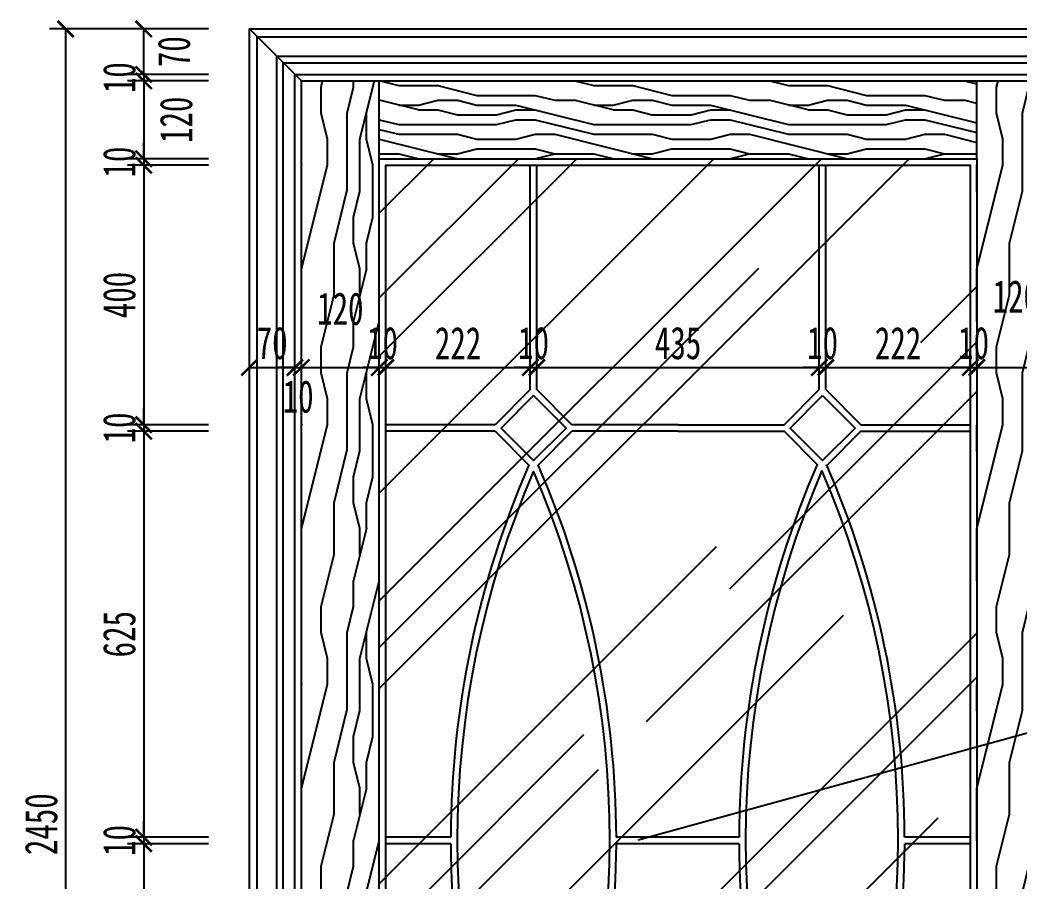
# Model space of a CAD drawing. Header units: millimetres. Extents: x 51249 to 2766742, y -599687 to -1280.
# Drawn here: x 69722 to 71261, y -120876 to -119550 of the extents above; entities that cross this region are included whole.
import ezdxf

# ---------------------------------------------------------------- set-up
doc = ezdxf.new("R2010")
doc.units = ezdxf.units.MM
doc.header["$LTSCALE"] = 10
doc.header["$PDMODE"] = 3
for name, color, linetype in [('BZ1', 7, 'Continuous'), ('D-造型细线', 146, 'Continuous'), ('E-立面造型线', 3, 'Continuous'), ('W-尺寸', 5, 'Continuous')]:
    doc.layers.add(name, color=color, linetype=linetype)
doc.styles.add('DIM', font='SimSun.ttf', dxfattribs={"width": 0.7})
doc.dimstyles.new('25', dxfattribs={"dimscale": 25, "dimtxt": 2, "dimasz": 1, "dimexe": 1, "dimexo": 1, "dimgap": 0.5, "dimtad": 1, "dimdec": 0, "dimzin": 0, "dimdsep": 46, "dimtxsty": 'DIM', "dimblk": 'ARCHTICK', "dimcen": 0, "dimclrd": 5, "dimclre": 5, "dimclrt": 35, "dimadec": 0, "dimazin": 0, "dimtfac": 0.5, "dimtdec": 0, "dimtix": 1, "dimtmove": 2, "dimatfit": 2, "dimldrblk": 'A', "dimfxl": 0, "dimtolj": 1, "dimtzin": 0, "dimlwd": -1, "dimlwe": -1, "dimarcsym": 0})

# ---------------------------------------------------------------- blocks, each defined once
blk = doc.blocks.new('_ArchTick')
at = {"color": 0, "linetype": 'ByBlock', "const_width": 0.15}
blk.add_lwpolyline([(-0.5, -0.5), (0.5, 0.5)], dxfattribs=at)
blk = doc.blocks.new('*D422')
at = {"layer": 'Defpoints', "color": 0, "ltscale": 0.15}
for p in [(69912.9, -119563.9), (70347.5, -119563.9), (70349.7, -119633.9)]:
    blk.add_point(p, dxfattribs=at)
at = {"layer": 'W-尺寸', "color": 5, "ltscale": 0.15}
for p, q in [((70012.9, -119563.9), (69887.9, -119563.9)), ((69912.9, -119633.9), (69912.9, -119563.9)), ((70012.9, -119633.9), (69887.9, -119633.9))]:
    blk.add_line(p, q, dxfattribs=at)
at = {"layer": 'W-尺寸', "color": 5, "ltscale": 0.15, "xscale": 25, "yscale": 25, "zscale": 25}
for p, rotation in [((69912.9, -119563.9), 90), ((69912.9, -119633.9), 270)]:
    blk.add_blockref('_ArchTick', p, dxfattribs=dict(at, rotation=rotation))
at = {"layer": 'W-尺寸', "color": 35, "ltscale": 0.15, "insert": (69959.7, -119598.9), "char_height": 50, "attachment_point": 5, "rotation": 90, "style": 'DIM'}
blk.add_mtext('\\A1;70', dxfattribs=at)
blk = doc.blocks.new('A')
for p, q in [((-1.435, 1.148), (-1.09, 1.437)), ((-1.09, 1.437), (0, 0)), ((-1.435, 1.148), (-0.369, 0)), ((-0.369, 0), (-2.127, 0)), ((-1.435, -1.148), (-0.369, 0)), ((-1.09, -1.437), (0, 0)), ((-1.435, -1.148), (-1.09, -1.437))]:
    blk.add_line(p, q)
for points in [[(-1.435, 1.148), (-1.09, 1.437), (-0.369, 0), (0, 0)], [(-1.435, -1.148), (-1.09, -1.437), (-0.369, 0), (0, 0)]]:
    blk.add_solid(points)
blk = doc.blocks.new('*D423')
at = {"layer": 'Defpoints', "color": 0, "ltscale": 0.15}
for p in [(70002.9, -119563.9), (69792.7, -122013.9), (70002.9, -122013.9)]:
    blk.add_point(p, dxfattribs=at)
at = {"layer": 'W-尺寸', "color": 5, "ltscale": 0.15}
for p, q in [((69892.7, -119563.9), (69767.7, -119563.9)), ((69792.7, -119563.9), (69792.7, -122013.9)), ((69892.7, -122013.9), (69767.7, -122013.9))]:
    blk.add_line(p, q, dxfattribs=at)
at = {"layer": 'W-尺寸', "color": 5, "ltscale": 0.15, "xscale": 25, "yscale": 25, "zscale": 25}
for p, rotation in [((69792.7, -119563.9), 90), ((69792.7, -122013.9), 270)]:
    blk.add_blockref('_ArchTick', p, dxfattribs=dict(at, rotation=rotation))
at = {"layer": 'W-尺寸', "color": 35, "ltscale": 0.15, "insert": (69755.2, -120788.9), "char_height": 50, "attachment_point": 5, "rotation": 90, "style": 'DIM'}
blk.add_mtext('\\A1;2450', dxfattribs=at)
blk = doc.blocks.new('SDFDGGH')
at = {"layer": 'D-造型细线', "color": 44, "ltscale": 0.15}
for p, q in [((155627.1, -117140.3, 0), (155627.1, -116794.8, 0)), ((155637.1, -117140.3, 0), (155637.1, -116794.8, 0)), ((156072.1, -117140.3, 0), (156072.1, -116794.8, 0)), ((156082.1, -117140.3, 0), (156082.1, -116794.8, 0)), ((155572.9, -117194.5, 0), (155404.6, -117194.5, 0)), ((155854.6, -117194.5, 0), (155691.2, -117194.5, 0)), ((155854.6, -117194.5, 0), (156017.9, -117194.5, 0)), ((156136.2, -117194.5, 0), (156304.6, -117194.5, 0)), ((155572.9, -117204.5, 0), (155404.6, -117204.5, 0)), ((155854.6, -117204.5, 0), (155691.2, -117204.5, 0)), ((155854.6, -117204.5, 0), (156017.9, -117204.5, 0)), ((156136.2, -117204.5, 0), (156304.6, -117204.5, 0)), ((155504.6, -117829.8, 0), (155404.6, -117829.8, 0)), ((155948.6, -117829.8, 0), (155759.5, -117829.8, 0)), ((156304.6, -117829.8, 0), (156203.6, -117829.8, 0)), ((155504.6, -117839.8, 0), (155404.6, -117839.8, 0)), ((155948.6, -117839.8, 0), (155759.5, -117839.8, 0)), ((156304.6, -117839.8, 0), (156203.6, -117839.8, 0)), ((155572.9, -118465.1, 0), (155404.6, -118465.1, 0)), ((155572.9, -118475.1, 0), (155404.6, -118475.1, 0)), ((155854.6, -118465.1, 0), (155691.2, -118465.1, 0)), ((155854.6, -118475.1, 0), (155691.2, -118475.1, 0)), ((155854.6, -118465.1, 0), (156017.9, -118465.1, 0)), ((155854.6, -118475.1, 0), (156017.9, -118475.1, 0)), ((156136.2, -118465.1, 0), (156304.6, -118465.1, 0)), ((156136.2, -118475.1, 0), (156304.6, -118475.1, 0)), ((155627.1, -118529.3, 0), (155627.1, -118872.3, 0)), ((155637.1, -118529.3, 0), (155637.1, -118874.8, 0)), ((156072.1, -118529.3, 0), (156072.1, -118874.8, 0)), ((156082.1, -118529.3, 0), (156082.1, -118874.8, 0))]:
    blk.add_line(p, q, dxfattribs=at)
at = {"layer": 'D-造型细线', "color": 44, "ltscale": 0.15, "elevation": 0}
for points in [[(155627.1, -117140.3), (155572.9, -117194.5)], [(155632.1, -117149.5), (155582.1, -117199.5), (155632.1, -117249.5), (155682.1, -117199.5), (155632.1, -117149.5)], [(155691.2, -117194.5), (155637.1, -117140.3)], [(156017.9, -117194.5), (156072.1, -117140.3)], [(156077.1, -117149.5), (156127.1, -117199.5), (156077.1, -117249.5), (156027.1, -117199.5), (156077.1, -117149.5)], [(156082.1, -117140.3), (156136.2, -117194.5)], [(155572.9, -117204.5), (155624.9, -117256.5)], [(155639.2, -117256.5), (155691.2, -117204.5)], [(156069.9, -117256.5), (156017.9, -117204.5)], [(156136.2, -117204.5), (156084.2, -117256.5)], [(155572.9, -118465.1), (155624.9, -118413.1)], [(155639.2, -118413.1), (155691.2, -118465.1)], [(156069.9, -118413.1), (156017.9, -118465.1)], [(156136.2, -118465.1), (156084.2, -118413.1)], [(155632.1, -118520.1), (155582.1, -118470.1), (155632.1, -118420.1), (155682.1, -118470.1), (155632.1, -118520.1)], [(156077.1, -118520.1), (156127.1, -118470.1), (156077.1, -118420.1), (156027.1, -118470.1), (156077.1, -118520.1)], [(155627.1, -118529.3), (155572.9, -118475.1)], [(155691.2, -118475.1), (155637.1, -118529.3)], [(156017.9, -118475.1), (156072.1, -118529.3)], [(156082.1, -118529.3), (156136.2, -118475.1)]]:
    blk.add_lwpolyline(points, dxfattribs=at)
at = {"layer": 'D-造型细线', "color": 44, "ltscale": 0.15}
for centre, radius, start, end in [((156954.6, -117834.9, 0), 1450.1, 156.4901, 179.7973), ((154309.5, -117834.9, 0), 1450.1, 0.2027, 23.5099), ((157399.2, -117834.1, 0), 1450.6, 156.4947, 179.8312), ((154752.9, -117834.1, 0), 1450.6, 0.1688, 23.5053), ((156950.3, -117834.8, 0), 1435.7, 156.6587, 203.3413), ((154313.8, -117834.8, 0), 1435.7, 336.6587, 23.3413), ((157394.3, -117833.8, 0), 1435.7, 156.6587, 203.3413), ((154757.8, -117833.8, 0), 1435.7, 336.6587, 23.3413), ((156954.6, -117834.7, 0), 1450.1, 180.2027, 203.5099), ((154309.5, -117834.7, 0), 1450.1, 336.4901, 359.7973), ((157398.1, -117833.8, 0), 1449.5, 180.2366, 203.5145), ((154754.1, -117833.8, 0), 1449.5, 336.4855, 359.7634)]:
    blk.add_arc(centre, radius, start, end, dxfattribs=at)
at = {"layer": 'E-立面造型线', "color": 44, "elevation": 0}
for points in [[(156314.6, -118884.8), (155394.6, -118884.8), (155394.6, -116784.8), (156314.6, -116784.8)], [(156304.6, -118874.8), (155404.6, -118874.8), (155404.6, -116794.8), (156304.6, -116794.8)]]:
    blk.add_lwpolyline(points, close=True, dxfattribs=at)
blk = doc.blocks.new('*D752')
at = {"layer": 'Defpoints', "color": 0, "ltscale": 0.15}
for p in [(72072.6, -120427.6), (70674.1, -120813.1)]:
    blk.add_point(p, dxfattribs=at)
at = {"layer": 'W-尺寸', "color": 5, "ltscale": 0.15}
blk.add_line((70674.1, -120813.1), (72072.6, -120427.6), dxfattribs=at)
at = {"layer": 'W-尺寸', "color": 5, "ltscale": 0.15, "xscale": 25, "yscale": 25, "zscale": 25, "rotation": 15.41382419446763}
blk.add_blockref('_ArchTick', (72072.6, -120427.6), dxfattribs=at)
at = {"layer": 'W-尺寸', "color": 35, "ltscale": 0.15, "insert": (71363.3, -120584.2), "char_height": 50, "attachment_point": 5, "rotation": 15.4138, "style": 'DIM'}
blk.add_mtext('\\A1;R1451', dxfattribs=at)
blk = doc.blocks.new('*D758')
at = {"layer": 'Defpoints', "color": 0, "ltscale": 0.15}
for p in [(69912.9, -119643.9), (70412.1, -119633.9), (70412.1, -119643.9)]:
    blk.add_point(p, dxfattribs=at)
at = {"layer": 'W-尺寸', "color": 5, "ltscale": 0.15}
for p, q in [((69912.9, -119633.9), (69912.9, -119608.9)), ((70012.9, -119633.9), (69887.9, -119633.9)), ((70012.9, -119643.9), (69887.9, -119643.9)), ((69912.9, -119633.9), (69912.9, -119643.9)), ((69912.9, -119643.9), (69912.9, -119668.9))]:
    blk.add_line(p, q, dxfattribs=at)
at = {"layer": 'W-尺寸', "color": 5, "ltscale": 0.15, "xscale": 25, "yscale": 25, "zscale": 25}
for p, rotation in [((69912.9, -119633.9), 270), ((69912.9, -119643.9), 90)]:
    blk.add_blockref('_ArchTick', p, dxfattribs=dict(at, rotation=rotation))
at = {"layer": 'W-尺寸', "color": 35, "ltscale": 0.15, "insert": (69875.4, -119638.9), "char_height": 50, "attachment_point": 5, "rotation": 90, "style": 'DIM'}
blk.add_mtext('\\A1;10', dxfattribs=at)
blk = doc.blocks.new('*D759')
at = {"layer": 'Defpoints', "color": 0, "ltscale": 0.15}
for p in [(70412.1, -119643.9), (69912.9, -119763.9), (70392.4, -119763.9)]:
    blk.add_point(p, dxfattribs=at)
at = {"layer": 'W-尺寸', "color": 5, "ltscale": 0.15}
for p, q in [((70012.9, -119643.9), (69887.9, -119643.9)), ((69912.9, -119643.9), (69912.9, -119763.9)), ((70012.9, -119763.9), (69887.9, -119763.9))]:
    blk.add_line(p, q, dxfattribs=at)
at = {"layer": 'W-尺寸', "color": 5, "ltscale": 0.15, "xscale": 25, "yscale": 25, "zscale": 25}
for p, rotation in [((69912.9, -119643.9), 90), ((69912.9, -119763.9), 270)]:
    blk.add_blockref('_ArchTick', p, dxfattribs=dict(at, rotation=rotation))
at = {"layer": 'W-尺寸', "color": 35, "ltscale": 0.15, "insert": (69963, -119703.9), "char_height": 50, "attachment_point": 5, "rotation": 90, "style": 'DIM'}
blk.add_mtext('\\A1;120', dxfattribs=at)
blk = doc.blocks.new('*D760')
at = {"layer": 'Defpoints', "color": 0, "ltscale": 0.15}
for p in [(70392.4, -119763.9), (69912.9, -119773.9), (70396, -119773.9)]:
    blk.add_point(p, dxfattribs=at)
at = {"layer": 'W-尺寸', "color": 5, "ltscale": 0.15}
for p, q in [((69912.9, -119763.9), (69912.9, -119738.9)), ((70012.9, -119763.9), (69887.9, -119763.9)), ((69912.9, -119763.9), (69912.9, -119773.9)), ((70012.9, -119773.9), (69887.9, -119773.9)), ((69912.9, -119773.9), (69912.9, -119798.9))]:
    blk.add_line(p, q, dxfattribs=at)
at = {"layer": 'W-尺寸', "color": 5, "ltscale": 0.15, "xscale": 25, "yscale": 25, "zscale": 25}
for p, rotation in [((69912.9, -119763.9), 270), ((69912.9, -119773.9), 90)]:
    blk.add_blockref('_ArchTick', p, dxfattribs=dict(at, rotation=rotation))
at = {"layer": 'W-尺寸', "color": 35, "ltscale": 0.15, "insert": (69875.4, -119768.9), "char_height": 50, "attachment_point": 5, "rotation": 90, "style": 'DIM'}
blk.add_mtext('\\A1;10', dxfattribs=at)
blk = doc.blocks.new('*D761')
at = {"layer": 'Defpoints', "color": 0, "ltscale": 0.15}
for p in [(70396, -119773.9), (69912.9, -120173.5), (70406, -120173.5)]:
    blk.add_point(p, dxfattribs=at)
at = {"layer": 'W-尺寸', "color": 5, "ltscale": 0.15}
for p, q in [((70012.9, -119773.9), (69887.9, -119773.9)), ((69912.9, -119773.9), (69912.9, -120173.5)), ((70012.9, -120173.5), (69887.9, -120173.5))]:
    blk.add_line(p, q, dxfattribs=at)
at = {"layer": 'W-尺寸', "color": 5, "ltscale": 0.15, "xscale": 25, "yscale": 25, "zscale": 25}
for p, rotation in [((69912.9, -119773.9), 90), ((69912.9, -120173.5), 270)]:
    blk.add_blockref('_ArchTick', p, dxfattribs=dict(at, rotation=rotation))
at = {"layer": 'W-尺寸', "color": 35, "ltscale": 0.15, "insert": (69875.4, -119973.7), "char_height": 50, "attachment_point": 5, "rotation": 90, "style": 'DIM'}
blk.add_mtext('\\A1;400', dxfattribs=at)
blk = doc.blocks.new('*D762')
at = {"layer": 'Defpoints', "color": 0, "ltscale": 0.15}
for p in [(70406, -120173.5), (69912.9, -120183.5), (70415.2, -120183.5)]:
    blk.add_point(p, dxfattribs=at)
at = {"layer": 'W-尺寸', "color": 5, "ltscale": 0.15}
for p, q in [((69912.9, -120173.5), (69912.9, -120148.5)), ((70012.9, -120173.5), (69887.9, -120173.5)), ((69912.9, -120173.5), (69912.9, -120183.5)), ((70012.9, -120183.5), (69887.9, -120183.5)), ((69912.9, -120183.5), (69912.9, -120208.5))]:
    blk.add_line(p, q, dxfattribs=at)
at = {"layer": 'W-尺寸', "color": 5, "ltscale": 0.15, "xscale": 25, "yscale": 25, "zscale": 25}
for p, rotation in [((69912.9, -120173.5), 270), ((69912.9, -120183.5), 90)]:
    blk.add_blockref('_ArchTick', p, dxfattribs=dict(at, rotation=rotation))
at = {"layer": 'W-尺寸', "color": 35, "ltscale": 0.15, "insert": (69875.4, -120178.5), "char_height": 50, "attachment_point": 5, "rotation": 90, "style": 'DIM'}
blk.add_mtext('\\A1;10', dxfattribs=at)
blk = doc.blocks.new('*D763')
at = {"layer": 'Defpoints', "color": 0, "ltscale": 0.15}
for p in [(70415.2, -120183.5), (69912.9, -120808.9), (70381.1, -120808.9)]:
    blk.add_point(p, dxfattribs=at)
at = {"layer": 'W-尺寸', "color": 5, "ltscale": 0.15}
for p, q in [((70012.9, -120183.5), (69887.9, -120183.5)), ((69912.9, -120183.5), (69912.9, -120808.9)), ((70012.9, -120808.9), (69887.9, -120808.9))]:
    blk.add_line(p, q, dxfattribs=at)
at = {"layer": 'W-尺寸', "color": 5, "ltscale": 0.15, "xscale": 25, "yscale": 25, "zscale": 25}
for p, rotation in [((69912.9, -120183.5), 90), ((69912.9, -120808.9), 270)]:
    blk.add_blockref('_ArchTick', p, dxfattribs=dict(at, rotation=rotation))
at = {"layer": 'W-尺寸', "color": 35, "ltscale": 0.15, "insert": (69875.4, -120496.2), "char_height": 50, "attachment_point": 5, "rotation": 90, "style": 'DIM'}
blk.add_mtext('\\A1;625', dxfattribs=at)
blk = doc.blocks.new('*D764')
at = {"layer": 'Defpoints', "color": 0, "ltscale": 0.15}
for p in [(70381.1, -120808.9), (69912.9, -120818.9), (70375.7, -120818.9)]:
    blk.add_point(p, dxfattribs=at)
at = {"layer": 'W-尺寸', "color": 5, "ltscale": 0.15}
for p, q in [((69912.9, -120808.9), (69912.9, -120783.9)), ((70012.9, -120808.9), (69887.9, -120808.9)), ((69912.9, -120808.9), (69912.9, -120818.9)), ((70012.9, -120818.9), (69887.9, -120818.9)), ((69912.9, -120818.9), (69912.9, -120843.9))]:
    blk.add_line(p, q, dxfattribs=at)
at = {"layer": 'W-尺寸', "color": 5, "ltscale": 0.15, "xscale": 25, "yscale": 25, "zscale": 25}
for p, rotation in [((69912.9, -120808.9), 270), ((69912.9, -120818.9), 90)]:
    blk.add_blockref('_ArchTick', p, dxfattribs=dict(at, rotation=rotation))
at = {"layer": 'W-尺寸', "color": 35, "ltscale": 0.15, "insert": (69875.4, -120813.9), "char_height": 50, "attachment_point": 5, "rotation": 90, "style": 'DIM'}
blk.add_mtext('\\A1;10', dxfattribs=at)
blk = doc.blocks.new('*D765')
at = {"layer": 'Defpoints', "color": 0, "ltscale": 0.15}
for p in [(70375.7, -120818.9), (69912.9, -121444.2), (70285.7, -121444.2)]:
    blk.add_point(p, dxfattribs=at)
at = {"layer": 'W-尺寸', "color": 5, "ltscale": 0.15}
for p, q in [((70012.9, -120818.9), (69887.9, -120818.9)), ((69912.9, -120818.9), (69912.9, -121444.2)), ((70012.9, -121444.2), (69887.9, -121444.2))]:
    blk.add_line(p, q, dxfattribs=at)
at = {"layer": 'W-尺寸', "color": 5, "ltscale": 0.15, "xscale": 25, "yscale": 25, "zscale": 25}
for p, rotation in [((69912.9, -120818.9), 90), ((69912.9, -121444.2), 270)]:
    blk.add_blockref('_ArchTick', p, dxfattribs=dict(at, rotation=rotation))
at = {"layer": 'W-尺寸', "color": 35, "ltscale": 0.15, "insert": (69875.4, -121131.5), "char_height": 50, "attachment_point": 5, "rotation": 90, "style": 'DIM'}
blk.add_mtext('\\A1;625', dxfattribs=at)
blk = doc.blocks.new('*D769')
at = {"layer": 'Defpoints', "color": 0, "ltscale": 0.15}
for p in [(70145.7, -120085.4), (70075.7, -120126.2), (70145.7, -120126.2)]:
    blk.add_point(p, dxfattribs=at)
at = {"layer": 'W-尺寸', "color": 5, "ltscale": 0.15}
for p, q in [((70075.7, -120101.2), (70075.7, -120060.4)), ((70145.7, -120101.2), (70145.7, -120060.4)), ((70075.7, -120085.4), (70145.7, -120085.4))]:
    blk.add_line(p, q, dxfattribs=at)
at = {"layer": 'W-尺寸', "color": 5, "ltscale": 0.15, "xscale": 25, "yscale": 25, "zscale": 25, "rotation": 180}
blk.add_blockref('_ArchTick', (70075.7, -120085.4), dxfattribs=at)
at = {"layer": 'W-尺寸', "color": 5, "ltscale": 0.15, "xscale": 25, "yscale": 25, "zscale": 25}
blk.add_blockref('_ArchTick', (70145.7, -120085.4), dxfattribs=at)
at = {"layer": 'W-尺寸', "color": 35, "ltscale": 0.15, "insert": (70110.7, -120047.9), "char_height": 50, "attachment_point": 5, "style": 'DIM'}
blk.add_mtext('\\A1;70', dxfattribs=at)
blk = doc.blocks.new('*D770')
at = {"layer": 'Defpoints', "color": 0, "ltscale": 0.15}
for p in [(70155.7, -120085.4), (70145.7, -120126.2), (70155.7, -120138.6)]:
    blk.add_point(p, dxfattribs=at)
at = {"layer": 'W-尺寸', "color": 5, "ltscale": 0.15}
for p, q in [((70145.7, -120101.2), (70145.7, -120060.4)), ((70155.7, -120113.6), (70155.7, -120060.4)), ((70145.7, -120085.4), (70120.7, -120085.4)), ((70145.7, -120085.4), (70155.7, -120085.4)), ((70155.7, -120085.4), (70180.7, -120085.4))]:
    blk.add_line(p, q, dxfattribs=at)
at = {"layer": 'W-尺寸', "color": 5, "ltscale": 0.15, "xscale": 25, "yscale": 25, "zscale": 25}
blk.add_blockref('_ArchTick', (70145.7, -120085.4), dxfattribs=at)
at = {"layer": 'W-尺寸', "color": 5, "ltscale": 0.15, "xscale": 25, "yscale": 25, "zscale": 25, "rotation": 180}
blk.add_blockref('_ArchTick', (70155.7, -120085.4), dxfattribs=at)
at = {"layer": 'W-尺寸', "color": 35, "ltscale": 0.15, "insert": (70150.7, -120130.3), "char_height": 50, "attachment_point": 5, "style": 'DIM'}
blk.add_mtext('\\A1;10', dxfattribs=at)
blk = doc.blocks.new('*D771')
at = {"layer": 'Defpoints', "color": 0, "ltscale": 0.15}
for p in [(70275.7, -120085.4), (70155.7, -120138.6), (70275.7, -120146.1)]:
    blk.add_point(p, dxfattribs=at)
at = {"layer": 'W-尺寸', "color": 5, "ltscale": 0.15}
for p, q in [((70155.7, -120113.6), (70155.7, -120060.4)), ((70275.7, -120121.1), (70275.7, -120060.4)), ((70155.7, -120085.4), (70275.7, -120085.4))]:
    blk.add_line(p, q, dxfattribs=at)
at = {"layer": 'W-尺寸', "color": 5, "ltscale": 0.15, "xscale": 25, "yscale": 25, "zscale": 25, "rotation": 180}
blk.add_blockref('_ArchTick', (70155.7, -120085.4), dxfattribs=at)
at = {"layer": 'W-尺寸', "color": 5, "ltscale": 0.15, "xscale": 25, "yscale": 25, "zscale": 25}
blk.add_blockref('_ArchTick', (70275.7, -120085.4), dxfattribs=at)
at = {"layer": 'W-尺寸', "color": 35, "ltscale": 0.15, "insert": (70215.7, -119995), "char_height": 50, "attachment_point": 5, "style": 'DIM'}
blk.add_mtext('\\A1;120', dxfattribs=at)
blk = doc.blocks.new('*D772')
at = {"layer": 'Defpoints', "color": 0, "ltscale": 0.15}
for p in [(70285.7, -120085.4), (70275.7, -120146.1), (70285.7, -120147.8)]:
    blk.add_point(p, dxfattribs=at)
at = {"layer": 'W-尺寸', "color": 5, "ltscale": 0.15}
for p, q in [((70275.7, -120121.1), (70275.7, -120060.4)), ((70285.7, -120122.8), (70285.7, -120060.4)), ((70275.7, -120085.4), (70250.7, -120085.4)), ((70275.7, -120085.4), (70285.7, -120085.4)), ((70285.7, -120085.4), (70310.7, -120085.4))]:
    blk.add_line(p, q, dxfattribs=at)
at = {"layer": 'W-尺寸', "color": 5, "ltscale": 0.15, "xscale": 25, "yscale": 25, "zscale": 25}
blk.add_blockref('_ArchTick', (70275.7, -120085.4), dxfattribs=at)
at = {"layer": 'W-尺寸', "color": 5, "ltscale": 0.15, "xscale": 25, "yscale": 25, "zscale": 25, "rotation": 180}
blk.add_blockref('_ArchTick', (70285.7, -120085.4), dxfattribs=at)
at = {"layer": 'W-尺寸', "color": 35, "ltscale": 0.15, "insert": (70280.7, -120047.9), "char_height": 50, "attachment_point": 5, "style": 'DIM'}
blk.add_mtext('\\A1;10', dxfattribs=at)
blk = doc.blocks.new('*D773')
at = {"layer": 'Defpoints', "color": 0, "ltscale": 0.15}
for p in [(70508.2, -120085.4), (70508.2, -120093.2), (70285.7, -120147.8)]:
    blk.add_point(p, dxfattribs=at)
at = {"layer": 'W-尺寸', "color": 5, "ltscale": 0.15}
for p, q in [((70285.7, -120122.8), (70285.7, -120060.4)), ((70508.2, -120085.4), (70508.2, -120060.4)), ((70285.7, -120085.4), (70508.2, -120085.4))]:
    blk.add_line(p, q, dxfattribs=at)
at = {"layer": 'W-尺寸', "color": 5, "ltscale": 0.15, "xscale": 25, "yscale": 25, "zscale": 25, "rotation": 180}
blk.add_blockref('_ArchTick', (70285.7, -120085.4), dxfattribs=at)
at = {"layer": 'W-尺寸', "color": 5, "ltscale": 0.15, "xscale": 25, "yscale": 25, "zscale": 25}
blk.add_blockref('_ArchTick', (70508.2, -120085.4), dxfattribs=at)
at = {"layer": 'W-尺寸', "color": 35, "ltscale": 0.15, "insert": (70396.9, -120047.9), "char_height": 50, "attachment_point": 5, "style": 'DIM'}
blk.add_mtext('\\A1;222', dxfattribs=at)
blk = doc.blocks.new('*D774')
at = {"layer": 'Defpoints', "color": 0, "ltscale": 0.15}
for p in [(70518.2, -120085.4), (70508.2, -120093.2), (70518.2, -120096.7)]:
    blk.add_point(p, dxfattribs=at)
at = {"layer": 'W-尺寸', "color": 5, "ltscale": 0.15}
for p, q in [((70508.2, -120085.4), (70508.2, -120060.4)), ((70518.2, -120085.4), (70518.2, -120060.4)), ((70508.2, -120085.4), (70483.2, -120085.4)), ((70508.2, -120085.4), (70518.2, -120085.4)), ((70518.2, -120085.4), (70543.2, -120085.4))]:
    blk.add_line(p, q, dxfattribs=at)
at = {"layer": 'W-尺寸', "color": 5, "ltscale": 0.15, "xscale": 25, "yscale": 25, "zscale": 25}
blk.add_blockref('_ArchTick', (70508.2, -120085.4), dxfattribs=at)
at = {"layer": 'W-尺寸', "color": 5, "ltscale": 0.15, "xscale": 25, "yscale": 25, "zscale": 25, "rotation": 180}
blk.add_blockref('_ArchTick', (70518.2, -120085.4), dxfattribs=at)
at = {"layer": 'W-尺寸', "color": 35, "ltscale": 0.15, "insert": (70513.2, -120047.9), "char_height": 50, "attachment_point": 5, "style": 'DIM'}
blk.add_mtext('\\A1;10', dxfattribs=at)
blk = doc.blocks.new('*D775')
at = {"layer": 'Defpoints', "color": 0, "ltscale": 0.15}
for p in [(70953.2, -120085.4), (70518.2, -120096.7), (70953.2, -120101.7)]:
    blk.add_point(p, dxfattribs=at)
at = {"layer": 'W-尺寸', "color": 5, "ltscale": 0.15}
for p, q in [((70518.2, -120085.4), (70518.2, -120060.4)), ((70953.2, -120085.4), (70953.2, -120060.4)), ((70518.2, -120085.4), (70953.2, -120085.4))]:
    blk.add_line(p, q, dxfattribs=at)
at = {"layer": 'W-尺寸', "color": 5, "ltscale": 0.15, "xscale": 25, "yscale": 25, "zscale": 25, "rotation": 180}
blk.add_blockref('_ArchTick', (70518.2, -120085.4), dxfattribs=at)
at = {"layer": 'W-尺寸', "color": 5, "ltscale": 0.15, "xscale": 25, "yscale": 25, "zscale": 25}
blk.add_blockref('_ArchTick', (70953.2, -120085.4), dxfattribs=at)
at = {"layer": 'W-尺寸', "color": 35, "ltscale": 0.15, "insert": (70735.7, -120047.9), "char_height": 50, "attachment_point": 5, "style": 'DIM'}
blk.add_mtext('\\A1;435', dxfattribs=at)
blk = doc.blocks.new('*D776')
at = {"layer": 'Defpoints', "color": 0, "ltscale": 0.15}
for p in [(70963.2, -120085.4), (70953.2, -120101.7), (70963.2, -120104.3)]:
    blk.add_point(p, dxfattribs=at)
at = {"layer": 'W-尺寸', "color": 5, "ltscale": 0.15}
for p, q in [((70953.2, -120085.4), (70953.2, -120060.4)), ((70963.2, -120085.4), (70963.2, -120060.4)), ((70953.2, -120085.4), (70928.2, -120085.4)), ((70953.2, -120085.4), (70963.2, -120085.4)), ((70963.2, -120085.4), (70988.2, -120085.4))]:
    blk.add_line(p, q, dxfattribs=at)
at = {"layer": 'W-尺寸', "color": 5, "ltscale": 0.15, "xscale": 25, "yscale": 25, "zscale": 25}
blk.add_blockref('_ArchTick', (70953.2, -120085.4), dxfattribs=at)
at = {"layer": 'W-尺寸', "color": 5, "ltscale": 0.15, "xscale": 25, "yscale": 25, "zscale": 25, "rotation": 180}
blk.add_blockref('_ArchTick', (70963.2, -120085.4), dxfattribs=at)
at = {"layer": 'W-尺寸', "color": 35, "ltscale": 0.15, "insert": (70958.2, -120047.9), "char_height": 50, "attachment_point": 5, "style": 'DIM'}
blk.add_mtext('\\A1;10', dxfattribs=at)
blk = doc.blocks.new('*D777')
at = {"layer": 'Defpoints', "color": 0, "ltscale": 0.15}
for p in [(71185.7, -120085.4), (70963.2, -120104.3), (71185.7, -120104.9)]:
    blk.add_point(p, dxfattribs=at)
at = {"layer": 'W-尺寸', "color": 5, "ltscale": 0.15}
for p, q in [((70963.2, -120085.4), (70963.2, -120060.4)), ((71185.7, -120085.4), (71185.7, -120060.4)), ((70963.2, -120085.4), (71185.7, -120085.4))]:
    blk.add_line(p, q, dxfattribs=at)
at = {"layer": 'W-尺寸', "color": 5, "ltscale": 0.15, "xscale": 25, "yscale": 25, "zscale": 25, "rotation": 180}
blk.add_blockref('_ArchTick', (70963.2, -120085.4), dxfattribs=at)
at = {"layer": 'W-尺寸', "color": 5, "ltscale": 0.15, "xscale": 25, "yscale": 25, "zscale": 25}
blk.add_blockref('_ArchTick', (71185.7, -120085.4), dxfattribs=at)
at = {"layer": 'W-尺寸', "color": 35, "ltscale": 0.15, "insert": (71074.4, -120047.9), "char_height": 50, "attachment_point": 5, "style": 'DIM'}
blk.add_mtext('\\A1;222', dxfattribs=at)
blk = doc.blocks.new('*D778')
at = {"layer": 'Defpoints', "color": 0, "ltscale": 0.15}
for p in [(71195.7, -120085.4), (71185.7, -120104.9), (71195.7, -120105.6)]:
    blk.add_point(p, dxfattribs=at)
at = {"layer": 'W-尺寸', "color": 5, "ltscale": 0.15}
for p, q in [((71185.7, -120085.4), (71185.7, -120060.4)), ((71195.7, -120085.4), (71195.7, -120060.4)), ((71185.7, -120085.4), (71160.7, -120085.4)), ((71185.7, -120085.4), (71195.7, -120085.4)), ((71195.7, -120085.4), (71220.7, -120085.4))]:
    blk.add_line(p, q, dxfattribs=at)
at = {"layer": 'W-尺寸', "color": 5, "ltscale": 0.15, "xscale": 25, "yscale": 25, "zscale": 25}
blk.add_blockref('_ArchTick', (71185.7, -120085.4), dxfattribs=at)
at = {"layer": 'W-尺寸', "color": 5, "ltscale": 0.15, "xscale": 25, "yscale": 25, "zscale": 25, "rotation": 180}
blk.add_blockref('_ArchTick', (71195.7, -120085.4), dxfattribs=at)
at = {"layer": 'W-尺寸', "color": 35, "ltscale": 0.15, "insert": (71190.7, -120047.9), "char_height": 50, "attachment_point": 5, "style": 'DIM'}
blk.add_mtext('\\A1;10', dxfattribs=at)
blk = doc.blocks.new('*D779')
at = {"layer": 'Defpoints', "color": 0, "ltscale": 0.15}
for p in [(71315.7, -120085.4), (71195.7, -120105.6), (71315.7, -120111.9)]:
    blk.add_point(p, dxfattribs=at)
at = {"layer": 'W-尺寸', "color": 5, "ltscale": 0.15}
for p, q in [((71195.7, -120085.4), (71195.7, -120060.4)), ((71315.7, -120086.9), (71315.7, -120060.4)), ((71195.7, -120085.4), (71315.7, -120085.4))]:
    blk.add_line(p, q, dxfattribs=at)
at = {"layer": 'W-尺寸', "color": 5, "ltscale": 0.15, "xscale": 25, "yscale": 25, "zscale": 25, "rotation": 180}
blk.add_blockref('_ArchTick', (71195.7, -120085.4), dxfattribs=at)
at = {"layer": 'W-尺寸', "color": 5, "ltscale": 0.15, "xscale": 25, "yscale": 25, "zscale": 25}
blk.add_blockref('_ArchTick', (71315.7, -120085.4), dxfattribs=at)
at = {"layer": 'W-尺寸', "color": 35, "ltscale": 0.15, "insert": (71255.7, -119976.3), "char_height": 50, "attachment_point": 5, "style": 'DIM'}
blk.add_mtext('\\A1;120', dxfattribs=at)

msp = doc.modelspace()

# ---------------------------------------------------------------- hatches: boundary and pattern name
at = {"layer": 'BZ1', "ltscale": 0.15}
h = msp.add_hatch(dxfattribs=at)
h.set_pattern_fill('木纹面5', color=250, scale=400, angle=90, style=0, pattern_type=2)
h.set_pattern_definition([(90, (70155.7, -122013.87), (-400, 2e-14), [80, -120, 40, -160]), (90, (70145.7, -121733.87), (-400, 2e-14), [80, -320]), (90, (70125.7, -121773.87), (-400, 2e-14), [40, -360]), (90, (70115.7, -121993.87), (-400, 2e-14), [20, -280, 20, -80]), (90, (70095.7, -121853.87), (-400, 2e-14), [80, -120, 20, -180]), (90, (70085.7, -121953.87), (-400, 2e-14), [60, -340]), (90, (70075.7, -121853.87), (-400, 2e-14), [120, -280]), (90, (70065.7, -121973.87), (-400, 2e-14), [80, -320]), (90, (70055.7, -121813.87), (-400, 2e-14), [200, -200]), (90, (70035.7, -121933.87), (-400, 2e-14), [40, -120, 80, -160]), (90, (70025.7, -121653.87), (-400, 2e-14), [80, -320]), (90, (70015.7, -121733.87), (-400, 2e-14), [40, -360]), (90, (70005.7, -121813.87), (-400, 2e-14), [40, -360]), (90, (69995.7, -122013.87), (-400, 2e-14), [80, -320]), (90, (69985.7, -121813.87), (-400, 2e-14), [80, -320]), (90, (69965.7, -121813.87), (-400, 2e-14), [80, -80, 80, -160]), (90, (69945.7, -121893.87), (-400, 2e-14), [40, -200, 80, -80]), (90, (69935.7, -121813.87), (-400, 2e-14), [120, -280]), (90, (69915.7, -121813.87), (-400, 2e-14), [80, -320]), (90, (69905.7, -121973.87), (-400, 2e-14), [120, -160, 40, -80]), (90, (69885.7, -121973.87), (-400, 2e-14), [200, -200]), (90, (69875.7, -121733.87), (-400, 2e-14), [40, -360]), (90, (69865.7, -121853.87), (-400, 2e-14), [80, -320]), (90, (69855.7, -121933.87), (-400, 2e-14), [40, -160, 40, -160]), (90, (69845.7, -121973.87), (-400, 2e-14), [40, -120, 80, -160]), (90, (69835.7, -121893.87), (-400, 2e-14), [40, -200, 40, -120]), (90, (69825.7, -121813.87), (-400, 2e-14), [120, -280]), (90, (69805.7, -121973.87), (-400, 2e-14), [80, -320]), (90, (69795.7, -121773.87), (-400, 2e-14), [40, -360]), (90, (69785.7, -121693.87), (-400, 2e-14), [40, -360]), (104.036, (70125.7, -121733.87), (1e-08, 400), [41.2, -1608.042]), (104.036, (70035.7, -121693.87), (1e-08, 400), [41.2, -1608.042]), (104.036, (69795.7, -121733.87), (1e-08, 400), [41.2, -1608.042]), (104.036, (69945.7, -121853.87), (1e-08, 400), [41.2, -1608.042]), (104.036, (69885.7, -121773.87), (1e-08, 400), [41.2, -1608.042]), (104.036, (69915.7, -121733.87), (1e-08, 400), [41.2, -1608.042]), (104.0362, (69845.7, -121933.87), (1e-08, 400), [41.2, -1608.042]), (104.036, (69865.7, -121773.87), (1e-08, 400), [41.2, -1608.042]), (104.036, (70015.7, -121693.87), (1e-08, 400), [82.4, -1566.842]), (104.036, (69985.7, -121733.87), (1e-08, 400), [82.4, -1566.842]), (104.036, (69965.7, -121733.87), (1e-08, 400), [82.4, -1566.842]), (255.964, (70095.7, -121853.87), (1e-08, -400), [41.2, -82.4, 41.2, -1484.442]), (255.9638, (70035.7, -121933.87), (1e-08, -400), [41.2, -1608.042]), (255.9638, (69855.7, -121933.87), (1e-08, -400), [82.4, -1566.842]), (284.036, (70145.7, -121733.87), (-1e-08, -400), [41.2, -1608.042]), (75.964, (70145.7, -121653.87), (-1e-08, 400), [41.2, -1608.042]), (75.964, (70005.7, -121773.87), (-1e-08, 400), [41.2, -1608.042]), (75.964, (69935.7, -121693.87), (-1e-08, 400), [41.2, -1608.042]), (75.964, (69905.7, -121853.87), (-1e-08, 400), [41.2, -1608.042]), (75.9638, (69855.7, -121893.87), (-1e-08, 400), [41.2, -1608.042]), (75.964, (69835.7, -121853.87), (-1e-08, 400), [41.2, -1608.042]), (75.964, (69905.7, -121853.87), (-1e-08, 400), [41.2, -1608.042]), (75.964, (69845.7, -121733.87), (-1e-08, 400), [164.8, -1484.442]), (75.9638, (70115.7, -121973.87), (-1e-08, 400), [164.8, -1484.442]), (75.9638, (70085.7, -121933.87), (-1e-08, 400), [164.8, -1484.442]), (75.964, (70065.7, -121893.87), (-1e-08, 400), [41.2, -82.4, 82.4, -1443.242]), (75.964, (70035.7, -121893.87), (-1e-08, 400), [82.4, -82.4, 82.4, -1402.042]), (75.9638, (69995.7, -121933.87), (-1e-08, 400), [164.8, -1484.442]), (75.9638, (69965.7, -121973.87), (-1e-08, 400), [164.8, -1484.442]), (75.9638, (69945.7, -121973.87), (-1e-08, 400), [164.8, -1484.442]), (75.964, (69825.7, -121693.87), (-1e-08, 400), [41.2, -1608.042]), (75.964, (69785.7, -121653.87), (-8e-05, 400), [82.4, -1566.842]), (75.964, (69805.7, -121893.87), (-8e-05, 400), [82.4, -1566.842]), (75.9638, (70155.7, -121933.87), (-7e-06, 400), [164.8, -1484.442]), (75.964, (69875.7, -121693.87), (-7e-06, 400), [123.6, -1525.642]), (75.964, (69905.7, -121653.87), (-7e-06, 400), [247.2, -1402.042])])
h.paths.add_polyline_path([(70275.7, -119763.9), (70275.7, -119643.9), (70155.7, -119643.9), (70155.7, -122013.9), (70275.7, -122013.9), (70275.7, -121863.9)])
h.paths.add_polyline_path([(70208.2, -120943.9, -0.414214), (70218.2, -120953.9), (70218.2, -121073.9, -0.414214), (70208.2, -121083.9), (70203.2, -121083.9, -0.414214), (70193.2, -121073.9), (70193.2, -120953.9, -0.414214), (70203.2, -120943.9)], flags=16)
h.paths.add_polyline_path([(70208.2, -120945.9, -0.414214), (70216.2, -120953.9), (70216.2, -121073.9, -0.414214), (70208.2, -121081.9), (70203.2, -121081.9, -0.414214), (70195.2, -121073.9), (70195.2, -120953.9, -0.414214), (70203.2, -120945.9)], flags=0)
h.paths.add_polyline_path([(70213.5, -121070.6, -1), (70197.9, -121070.6, -1)], flags=0)
h = msp.add_hatch(dxfattribs=at)
h.set_pattern_fill('木纹面5', color=250, scale=300, style=0, pattern_type=2)
h.set_pattern_definition([(0, (70275.7, -122013.87), (0, 300), [60, -90, 30, -120]), (0, (70485.7, -122006.37), (0, 300), [60, -240]), (0, (70455.7, -121991.37), (0, 300), [30, -270]), (0, (70290.7, -121983.87), (0, 300), [15, -210, 15, -60]), (0, (70395.7, -121968.87), (0, 300), [60, -90, 15, -135]), (0, (70320.7, -121961.37), (0, 300), [45, -255]), (0, (70395.7, -121953.87), (0, 300), [90, -210]), (0, (70305.7, -121946.37), (0, 300), [60, -240]), (0, (70425.7, -121938.87), (0, 300), [150, -150]), (0, (70335.7, -121923.87), (0, 300), [30, -90, 60, -120]), (0, (70545.7, -121916.37), (0, 300), [60, -240]), (0, (70485.7, -121908.87), (0, 300), [30, -270]), (0, (70425.7, -121901.37), (0, 300), [30, -270]), (0, (70275.7, -121893.87), (0, 300), [60, -240]), (0, (70425.7, -121886.37), (0, 300), [60, -240]), (0, (70425.7, -121871.37), (0, 300), [60, -60, 60, -120]), (0, (70365.7, -121856.37), (0, 300), [30, -150, 60, -60]), (0, (70425.7, -121848.87), (0, 300), [90, -210]), (0, (70425.7, -121833.87), (0, 300), [60, -240]), (0, (70305.7, -121826.37), (0, 300), [90, -120, 30, -60]), (0, (70305.7, -121811.37), (0, 300), [150, -150]), (0, (70485.7, -121803.87), (0, 300), [30, -270]), (0, (70395.7, -121796.37), (0, 300), [60, -240]), (0, (70335.7, -121788.87), (0, 300), [30, -120, 30, -120]), (0, (70305.7, -121781.37), (0, 300), [30, -90, 60, -120]), (0, (70365.7, -121773.87), (0, 300), [30, -150, 30, -90]), (0, (70425.7, -121766.37), (0, 300), [90, -210]), (0, (70305.7, -121751.37), (0, 300), [60, -240]), (0, (70455.7, -121743.87), (0, 300), [30, -270]), (0, (70515.7, -121736.37), (0, 300), [30, -270]), (14.0362, (70485.7, -121991.37), (300, -1e-08), [30.9, -1206.032]), (14.0362, (70515.7, -121923.87), (300, -1e-08), [30.9, -1206.032]), (14.0362, (70485.7, -121743.87), (300, -1e-08), [30.9, -1206.032]), (14.0362, (70395.7, -121856.37), (300, -1e-08), [30.9, -1206.032]), (14.0362, (70455.7, -121811.37), (300, -1e-08), [30.9, -1206.032]), (14.0362, (70485.7, -121833.87), (300, -1e-08), [30.9, -1206.032]), (14.0362, (70335.7, -121781.37), (300, -1e-08), [30.9, -1206.032]), (14.0362, (70455.7, -121796.37), (300, -1e-08), [30.9, -1206.032]), (14.0362, (70515.7, -121908.87), (300, -1e-08), [61.8, -1175.132]), (14.0362, (70485.7, -121886.37), (300, -1e-08), [61.8, -1175.132]), (14.0362, (70485.7, -121871.37), (300, -1e-08), [61.8, -1175.132]), (165.9638, (70395.7, -121968.87), (-300, -1e-08), [30.9, -61.8, 30.9, -1113.332]), (165.9638, (70335.7, -121923.87), (-300, -1e-08), [30.9, -1206.032]), (165.9638, (70335.7, -121788.87), (-300, -1e-08), [61.8, -1175.132]), (194.0362, (70485.7, -122006.37), (-300, 1e-08), [30.9, -1206.032]), (345.9638, (70545.7, -122006.37), (300, 1e-08), [30.9, -1206.032]), (345.9638, (70455.7, -121901.37), (300, 1e-08), [30.9, -1206.032]), (345.9638, (70515.7, -121848.87), (300, 1e-08), [30.9, -1206.032]), (345.9638, (70395.7, -121826.37), (300, 1e-08), [30.9, -1206.032]), (345.9638, (70365.7, -121788.87), (300, 1e-08), [30.9, -1206.032]), (345.9638, (70395.7, -121773.87), (300, 1e-08), [30.9, -1206.032]), (345.9638, (70395.7, -121826.37), (300, 1e-08), [30.9, -1206.032]), (345.9638, (70485.7, -121781.37), (300, 1e-08), [123.6, -1113.332]), (345.9638, (70305.7, -121983.87), (300, 1e-08), [123.6, -1113.332]), (345.9638, (70335.7, -121961.37), (300, 1e-08), [123.6, -1113.332]), (345.9638, (70365.7, -121946.37), (300, 1e-08), [30.9, -61.8, 61.8, -1082.432]), (345.9638, (70365.7, -121923.87), (300, 1e-08), [61.8, -61.8, 61.8, -1051.532]), (345.9638, (70335.7, -121893.87), (300, 1e-08), [123.6, -1113.332]), (345.9638, (70305.7, -121871.37), (300, 1e-08), [123.6, -1113.332]), (345.9638, (70305.7, -121856.37), (300, 1e-08), [123.6, -1113.332]), (345.9638, (70515.7, -121766.37), (300, 1e-08), [30.9, -1206.032]), (345.9638, (70545.7, -121736.37), (300, 6e-05), [61.8, -1175.132]), (345.9638, (70365.7, -121751.37), (300, 6e-05), [61.8, -1175.132]), (345.9638, (70335.7, -122013.87), (300, 5e-06), [123.6, -1113.332]), (345.9638, (70515.7, -121803.87), (300, 5e-06), [92.7, -1144.232]), (345.9638, (70545.7, -121826.37), (300, 5e-06), [185.4, -1051.532])])
h.paths.add_polyline_path([(71195.7, -119643.9), (70275.7, -119643.9), (70275.7, -119763.9), (71195.7, -119763.9)])
h.paths.add_polyline_path([(72235.7, -119643.9), (71315.7, -119643.9), (71315.7, -119763.9), (72235.7, -119763.9)])
h.paths.add_polyline_path([(72235.7, -121863.9), (71315.7, -121863.9), (71315.7, -122013.9), (72235.7, -122013.9)])
h.paths.add_polyline_path([(71195.7, -121863.9), (70275.7, -121863.9), (70275.7, -122013.9), (71195.7, -122013.9)])
h = msp.add_hatch(dxfattribs=at)
h.set_pattern_fill('木纹面5', color=250, scale=400, angle=90, style=0, pattern_type=2)
h.set_pattern_definition([(90, (71195.7, -122013.87), (-400, 2e-14), [80, -120, 40, -160]), (90, (71185.7, -121733.87), (-400, 2e-14), [80, -320]), (90, (71165.7, -121773.87), (-400, 2e-14), [40, -360]), (90, (71155.7, -121993.87), (-400, 2e-14), [20, -280, 20, -80]), (90, (71135.7, -121853.87), (-400, 2e-14), [80, -120, 20, -180]), (90, (71125.7, -121953.87), (-400, 2e-14), [60, -340]), (90, (71115.7, -121853.87), (-400, 2e-14), [120, -280]), (90, (71105.7, -121973.87), (-400, 2e-14), [80, -320]), (90, (71095.7, -121813.87), (-400, 2e-14), [200, -200]), (90, (71075.7, -121933.87), (-400, 2e-14), [40, -120, 80, -160]), (90, (71065.7, -121653.87), (-400, 2e-14), [80, -320]), (90, (71055.7, -121733.87), (-400, 2e-14), [40, -360]), (90, (71045.7, -121813.87), (-400, 2e-14), [40, -360]), (90, (71035.7, -122013.87), (-400, 2e-14), [80, -320]), (90, (71025.7, -121813.87), (-400, 2e-14), [80, -320]), (90, (71005.7, -121813.87), (-400, 2e-14), [80, -80, 80, -160]), (90, (70985.7, -121893.87), (-400, 2e-14), [40, -200, 80, -80]), (90, (70975.7, -121813.87), (-400, 2e-14), [120, -280]), (90, (70955.7, -121813.87), (-400, 2e-14), [80, -320]), (90, (70945.7, -121973.87), (-400, 2e-14), [120, -160, 40, -80]), (90, (70925.7, -121973.87), (-400, 2e-14), [200, -200]), (90, (70915.7, -121733.87), (-400, 2e-14), [40, -360]), (90, (70905.7, -121853.87), (-400, 2e-14), [80, -320]), (90, (70895.7, -121933.87), (-400, 2e-14), [40, -160, 40, -160]), (90, (70885.7, -121973.87), (-400, 2e-14), [40, -120, 80, -160]), (90, (70875.7, -121893.87), (-400, 2e-14), [40, -200, 40, -120]), (90, (70865.7, -121813.87), (-400, 2e-14), [120, -280]), (90, (70845.7, -121973.87), (-400, 2e-14), [80, -320]), (90, (70835.7, -121773.87), (-400, 2e-14), [40, -360]), (90, (70825.7, -121693.87), (-400, 2e-14), [40, -360]), (104.0362, (71165.7, -121733.87), (1e-08, 400), [41.2, -1608.042]), (104.0362, (71075.7, -121693.87), (1e-08, 400), [41.2, -1608.042]), (104.0362, (70835.7, -121733.87), (1e-08, 400), [41.2, -1608.042]), (104.0362, (70985.7, -121853.87), (1e-08, 400), [41.2, -1608.042]), (104.0362, (70925.7, -121773.87), (1e-08, 400), [41.2, -1608.042]), (104.0362, (70955.7, -121733.87), (1e-08, 400), [41.2, -1608.042]), (104.0362, (70885.7, -121933.87), (1e-08, 400), [41.2, -1608.042]), (104.0362, (70905.7, -121773.87), (1e-08, 400), [41.2, -1608.042]), (104.0362, (71055.7, -121693.87), (1e-08, 400), [82.4, -1566.842]), (104.0362, (71025.7, -121733.87), (1e-08, 400), [82.4, -1566.842]), (104.0362, (71005.7, -121733.87), (1e-08, 400), [82.4, -1566.842]), (255.9638, (71135.7, -121853.87), (1e-08, -400), [41.2, -82.4, 41.2, -1484.442]), (255.9638, (71075.7, -121933.87), (1e-08, -400), [41.2, -1608.042]), (255.9638, (70895.7, -121933.87), (1e-08, -400), [82.4, -1566.842]), (284.0362, (71185.7, -121733.87), (-1e-08, -400), [41.2, -1608.042]), (75.9638, (71185.7, -121653.87), (-1e-08, 400), [41.2, -1608.042]), (75.9638, (71045.7, -121773.87), (-1e-08, 400), [41.2, -1608.042]), (75.9638, (70975.7, -121693.87), (-1e-08, 400), [41.2, -1608.042]), (75.9638, (70945.7, -121853.87), (-1e-08, 400), [41.2, -1608.042]), (75.9638, (70895.7, -121893.87), (-1e-08, 400), [41.2, -1608.042]), (75.9638, (70875.7, -121853.87), (-1e-08, 400), [41.2, -1608.042]), (75.9638, (70945.7, -121853.87), (-1e-08, 400), [41.2, -1608.042]), (75.9638, (70885.7, -121733.87), (-1e-08, 400), [164.8, -1484.442]), (75.9638, (71155.7, -121973.87), (-1e-08, 400), [164.8, -1484.442]), (75.9638, (71125.7, -121933.87), (-1e-08, 400), [164.8, -1484.442]), (75.9638, (71105.7, -121893.87), (-1e-08, 400), [41.2, -82.4, 82.4, -1443.242]), (75.9638, (71075.7, -121893.87), (-1e-08, 400), [82.4, -82.4, 82.4, -1402.042]), (75.9638, (71035.7, -121933.87), (-1e-08, 400), [164.8, -1484.442]), (75.9638, (71005.7, -121973.87), (-1e-08, 400), [164.8, -1484.442]), (75.9638, (70985.7, -121973.87), (-1e-08, 400), [164.8, -1484.442]), (75.9638, (70865.7, -121693.87), (-1e-08, 400), [41.2, -1608.042]), (75.9638, (70825.7, -121653.87), (-8e-05, 400), [82.4, -1566.842]), (75.9638, (70845.7, -121893.87), (-8e-05, 400), [82.4, -1566.842]), (75.9638, (71195.7, -121933.87), (-7e-06, 400), [164.8, -1484.442]), (75.9638, (70915.7, -121693.87), (-7e-06, 400), [123.6, -1525.642]), (75.9638, (70945.7, -121653.87), (-7e-06, 400), [247.2, -1402.042])])
h.paths.add_polyline_path([(71315.7, -119643.9), (71195.7, -119643.9), (71195.7, -119763.9), (71195.7, -121863.9), (71195.7, -122013.9), (71315.7, -122013.9)])
h.paths.add_polyline_path([(72355.7, -119643.9), (72235.7, -119643.9), (72235.7, -119763.9), (72235.7, -121863.9), (72235.7, -122013.9), (72355.7, -122013.9)])
h.paths.add_polyline_path([(72303.2, -120943.9), (72308.2, -120943.9, -0.414214), (72318.2, -120953.9), (72318.2, -121073.9, -0.414214), (72308.2, -121083.9), (72303.2, -121083.9, -0.414214), (72293.2, -121073.9), (72293.2, -120953.9, -0.414214)], flags=16)
h.paths.add_polyline_path([(72303.2, -120945.9), (72308.2, -120945.9, -0.414214), (72316.2, -120953.9), (72316.2, -121073.9, -0.414214), (72308.2, -121081.9), (72303.2, -121081.9, -0.414214), (72295.2, -121073.9), (72295.2, -120953.9, -0.414214)], flags=0)
h.paths.add_polyline_path([(72313.5, -121070.6, -1), (72297.9, -121070.6, -1)], flags=0)
h = msp.add_hatch(dxfattribs=at)
h.set_pattern_fill('AR-RROOF', color=250, scale=250, angle=45, style=0)
h.set_pattern_definition([(45, (70275.7, -121863.87), (269.408, 718.42), [4762.5, -635, 1587.5, -317.5]), (45, (70462.04, -121453.03), (-523.1, 74.09), [952.5, -104.78, 1905, -238.12]), (45, (70197.12, -121560.79), (1017.014, 1317.853), [2540, -444.5, 1270, -317.5])])
h.paths.add_polyline_path([(70275.7, -119763.9), (71195.7, -119763.9), (71195.7, -121863.9), (70275.7, -121863.9)])

# ---------------------------------------------------------------- linework, layer by layer
at = {"layer": 'BZ1', "color": 250, "ltscale": 0.15}
for p, q in [((70275.7, -119763.9), (70275.7, -119643.9)), ((71195.7, -119763.9), (71195.7, -119643.9))]:
    msp.add_line(p, q, dxfattribs=at)
at = {"layer": 'E-立面造型线', "color": 251}
msp.add_line((70155.7, -119643.9), (70075.7, -119563.9), dxfattribs=at)
at = {"layer": 'E-立面造型线', "ltscale": 0.15}
msp.add_line((70145.7, -119633.9), (72365.7, -119633.9), dxfattribs=at)
for points in [[(70075.7, -122013.9), (70075.7, -119563.9), (72435.7, -119563.9), (72435.7, -122013.9)], [(70145.7, -121863.9), (70145.7, -119633.9), (72365.7, -119633.9), (72365.7, -121863.9)]]:
    msp.add_lwpolyline(points, dxfattribs=at)
at = {"layer": 'E-立面造型线', "color": 251}
for points in [[(70087.7, -121863.9), (70087.7, -119575.9), (72423.7, -119575.9), (72423.7, -121863.9)], [(70117.7, -121863.9), (70117.7, -119605.9), (72393.7, -119605.9), (72393.7, -121863.9)], [(70127.7, -121863.9), (70127.7, -119615.9), (72383.7, -119615.9), (72383.7, -121863.9)]]:
    msp.add_lwpolyline(points, dxfattribs=at)
at = {"layer": 'E-立面造型线', "color": 44}
msp.add_lwpolyline([(70155.7, -122013.9), (70155.7, -119643.9), (72355.7, -119643.9), (72355.7, -122013.9)], dxfattribs=at)
msp.add_lwpolyline([(71195.7, -121863.9), (70275.7, -121863.9), (70275.7, -119763.9), (71195.7, -119763.9)], close=True, dxfattribs=at)

# ---------------------------------------------------------------- block references
at = {"layer": 'BZ1'}
msp.add_blockref('SDFDGGH', (-85118.9, -2979.1, 0), dxfattribs=at)

# ---------------------------------------------------------------- dimensions: what is measured, and where the dimension line sits
at = {"layer": 'W-尺寸', "color": 1, "ltscale": 0.15}
for base, p1, p2, picture, middle in [((69792.7, -122013.9), (70002.9, -119563.9), (70002.9, -122013.9), '*D423', (69755.2, -120788.9)), ((69912.9, -119643.9), (70412.1, -119633.9), (70412.1, -119643.9), '*D758', (69875.4, -119638.9)), ((69912.9, -119773.9), (70392.4, -119763.9), (70396, -119773.9), '*D760', (69875.4, -119768.9)), ((69912.9, -120173.5), (70396, -119773.9), (70406, -120173.5), '*D761', (69875.4, -119973.7)), ((69912.9, -120183.5), (70406, -120173.5), (70415.2, -120183.5), '*D762', (69875.4, -120178.5)), ((69912.9, -120808.9), (70415.2, -120183.5), (70381.1, -120808.9), '*D763', (69875.4, -120496.2)), ((69912.9, -120818.9), (70381.1, -120808.9), (70375.7, -120818.9), '*D764', (69875.4, -120813.9)), ((69912.9, -121444.2), (70375.7, -120818.9), (70285.7, -121444.2), '*D765', (69875.4, -121131.5))]:
    dim = msp.add_linear_dim(base=base, p1=p1, p2=p2, angle=90, dimstyle='25', dxfattribs=at)
    dim.commit()
    dim.dimension.update_dxf_attribs({"geometry": picture, "text_midpoint": middle})
for base, p1, p2, picture, middle in [((69912.9, -119563.9), (70349.7, -119633.9), (70347.5, -119563.9), '*D422', (69959.7, -119598.9)), ((69912.9, -119763.9), (70412.1, -119643.9), (70392.4, -119763.9), '*D759', (69963, -119703.9))]:
    dim = msp.add_linear_dim(base=base, p1=p1, p2=p2, angle=90, dimstyle='25', dxfattribs=at)
    dim.commit()
    dim.dimension.update_dxf_attribs({"geometry": picture, "text_midpoint": middle, "dimtype": 160})
for base, p1, p2, picture, middle in [((71315.7, -120085.4), (71195.7, -120105.6), (71315.7, -120111.9), '*D779', (71255.7, -119976.3)), ((70275.7, -120085.4), (70155.7, -120138.6), (70275.7, -120146.1), '*D771', (70215.7, -119995)), ((70155.7, -120085.4), (70145.7, -120126.2), (70155.7, -120138.6), '*D770', (70150.7, -120130.3))]:
    dim = msp.add_linear_dim(base=base, p1=p1, p2=p2, dimstyle='25', dxfattribs=at)
    dim.commit()
    dim.dimension.update_dxf_attribs({"geometry": picture, "text_midpoint": middle, "dimtype": 160})
for base, p1, p2, picture, middle in [((70145.7, -120085.4), (70075.7, -120126.2), (70145.7, -120126.2), '*D769', (70110.7, -120047.9)), ((70285.7, -120085.4), (70275.7, -120146.1), (70285.7, -120147.8), '*D772', (70280.7, -120047.9)), ((70508.1979, -120085.4023), (70285.698, -120147.7936), (70508.1979, -120093.1744), '*D773', (70396.948, -120047.9023)), ((70518.2, -120085.4), (70508.2, -120093.2), (70518.2, -120096.7), '*D774', (70513.2, -120047.9)), ((70953.2, -120085.4), (70518.2, -120096.7), (70953.2, -120101.7), '*D775', (70735.7, -120047.9)), ((70963.2, -120085.4), (70953.2, -120101.7), (70963.2, -120104.3), '*D776', (70958.2, -120047.9)), ((71185.6977, -120085.4023), (70963.1979, -120104.3027), (71185.6977, -120104.9354), '*D777', (71074.4478, -120047.9023)), ((71195.7, -120085.4), (71185.7, -120104.9), (71195.7, -120105.6), '*D778', (71190.7, -120047.9))]:
    dim = msp.add_linear_dim(base=base, p1=p1, p2=p2, dimstyle='25', dxfattribs=at)
    dim.commit()
    dim.dimension.update_dxf_attribs({"geometry": picture, "text_midpoint": middle})
dim = msp.add_radius_dim(center=(70674.1, -120813.1), mpoint=(72072.6, -120427.6), dimstyle='25', dxfattribs=at)
dim.commit()
dim.dimension.update_dxf_attribs({"geometry": '*D752', "text_midpoint": (71363.3, -120584.2)})

doc.saveas('drawing.dxf')
